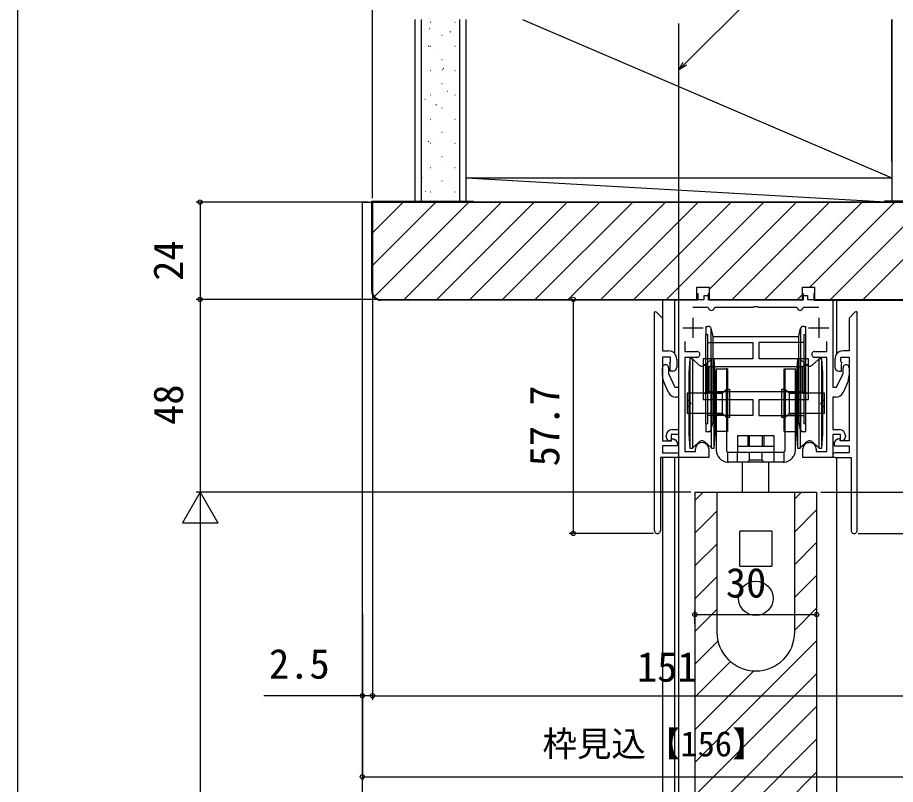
# Model space of a CAD drawing. Units: millimetres, scale not verified. Extents: x -438 to 438, y -652 to 649.
# Drawn here: x -437.5 to -221.1, y 234.2 to 423.3 of the extents above; entities that cross this region are included whole.
import ezdxf
from ezdxf.enums import TextEntityAlignment as Align

# ---------------------------------------------------------------- set-up
doc = ezdxf.new("R2010")
doc.units = ezdxf.units.MM
doc.header["$LTSCALE"] = 4
for name, color, linetype in [('0-3_YKK_11', 7, 'Continuous'), ('0-5_YKK_12', 2, 'Continuous'), ('0-6_YKK_13', 4, 'Continuous'), ('0-7_YKK_D', 6, 'Continuous'), ('0-8_YKK_ZWAK', 7, 'Continuous'), ('0-9_YSS_K', 3, 'Continuous'), ('0-A_YSS_KE', 3, 'Continuous')]:
    doc.layers.add(name, color=color, linetype=linetype)
doc.styles.add('ＭＳ ゴシック', font='')
doc.styles.get('ＭＳ ゴシック').set_extended_font_data('MS Gothic')

msp = doc.modelspace()

# ---------------------------------------------------------------- linework, layer by layer
at = {"layer": '0-3_YKK_11'}
for p, q in [((-271, 349.285), (-271, 344.285)), ((-240, 349.285), (-240, 344.285)), ((-273.5, 346.785), (-268.5, 346.785)), ((-242.5, 346.785), (-237.5, 346.785)), ((-275, 339.085), (-275, 337.085)), ((-236, 339.085), (-236, 337.085)), ((-278.5, 335.138), (-278.5, 336.935)), ((-232.5, 336.935), (-232.5, 335.138)), ((-277.013, 330.84), (-278.032, 333.025)), ((-232.968, 333.025), (-233.987, 330.84)), ((-277.6, 319.885), (-277.6, 320.185)), ((-233.4, 320.185), (-233.4, 319.885))]:
    msp.add_line(p, q, dxfattribs=at)
for points in [[(-277, 336.935), (-277, 335.545), (-275.433, 332.185), (-274.5, 332.185), (-274.5, 353.785), (-268.25, 353.785), (-268.25, 354.785), (-267.25, 354.785), (-267.25, 353.785), (-243.75, 353.785), (-243.75, 354.785), (-242.75, 354.785), (-242.75, 353.785), (-236.5, 353.785), (-236.5, 332.185), (-235.567, 332.185), (-234, 335.545), (-234, 336.935)], [(-280.5, 296.835), (-280.5, 350.585), (-280.3, 350.785), (-279.946, 350.639), (-278.5, 349.192), (-278.5, 345.953), (-278.5, 341.085), (-277, 341.085)], [(-267.132, 351.629), (-267.327, 351.785), (-271, 351.785)], [(-245.232, 351.629), (-245.427, 351.785), (-254.829, 351.785), (-255.021, 351.928), (-255.979, 351.928), (-256.171, 351.785), (-265.573, 351.785), (-265.768, 351.629)], [(-240, 351.785), (-243.673, 351.785), (-243.868, 351.629)], [(-230.5, 296.835), (-230.5, 350.585), (-230.7, 350.785), (-231.054, 350.639), (-232.5, 349.192), (-232.5, 345.953), (-232.5, 341.085), (-234, 341.085)], [(-273, 343.403), (-273, 340.985), (-270.05, 340.985)], [(-240.95, 340.985), (-238, 340.985), (-238, 343.403)], [(-276.5, 338.585), (-276.5, 339.585), (-278.5, 339.585), (-278.5, 318.885), (-276.3, 318.885), (-276.3, 319.385), (-275.8, 319.385), (-275.353, 319.161)], [(-276, 336.085), (-276.6, 336.085), (-276.6, 337.657), (-276.65, 337.789), (-276.667, 338.032)], [(-270.05, 339.485), (-273, 339.485), (-273, 316.285), (-270.4, 316.285), (-270.4, 316.974)], [(-240.6, 316.974), (-240.6, 316.285), (-238, 316.285), (-238, 339.485), (-240.95, 339.485)], [(-234.5, 338.585), (-234.5, 339.585), (-232.5, 339.585), (-232.5, 318.885), (-234.7, 318.885), (-234.7, 319.385), (-235.2, 319.385), (-235.647, 319.161)], [(-235, 336.085), (-234.4, 336.085), (-234.4, 337.657), (-234.35, 337.789), (-234.333, 338.032)], [(-276.1, 321.685), (-274.5, 321.685), (-274.5, 329.685), (-275.2, 329.685)], [(-235.8, 329.685), (-236.5, 329.685), (-236.5, 321.685), (-234.9, 321.685)], [(-267.1, 316.974), (-267.1, 314.785), (-274.5, 314.785), (-274.5, 320.485), (-276.4, 320.485), (-276.4, 319.085), (-276.6, 318.885)], [(-234.4, 318.885), (-234.6, 319.085), (-234.6, 320.485), (-236.5, 320.485), (-236.5, 314.785), (-243.9, 314.785), (-243.9, 316.974)], [(-274.8, 318.267), (-274.8, 317.685), (-278.5, 317.685), (-278.5, 315.985), (-275.1, 315.985)], [(-236.2, 318.267), (-236.2, 317.685), (-232.5, 317.685), (-232.5, 315.985), (-235.9, 315.985)], [(-275.1, 314.785), (-279, 314.785), (-279, 299.085), (-279, 296.835)], [(-235.9, 314.785), (-232, 314.785), (-232, 299.085), (-232, 296.835)]]:
    msp.add_lwpolyline(points, dxfattribs=at)
for centre, radius, start, end in [((-266.45, 351.785), 0.7, 192.8396, 347.1604), ((-244.55, 351.785), 0.7, 192.8396, 347.1604), ((-277, 339.085), 2, 0.00001, 89.99999), ((-270.05, 340.235), 0.75, 269.99999, 90.00001), ((-240.95, 340.235), 0.75, 89.99999, 270.00001), ((-234, 339.085), 2, 90.00001, 179.99999), ((-277.75, 336.935), 0.75, 359.99999, 180.00001), ((-277.5, 338.585), 1, 326.44265, 359.99999), ((-233.5, 338.585), 1, 180.00001, 213.55735), ((-233.25, 336.935), 0.75, 359.99999, 180.00001), ((-276, 337.085), 1, 270.00001, 359.99999), ((-235, 337.085), 1, 180.00001, 269.99999), ((-273.5, 335.138), 5, 180.00001, 204.99999), ((-237.5, 335.138), 5, 335.00001, 359.99999), ((-275.2, 331.685), 2, 205.00002, 270.00002), ((-235.8, 331.685), 2, 269.99998, 334.99998), ((-276.1, 320.185), 1.5, 90.00001, 179.99999), ((-234.9, 320.185), 1.5, 0.00001, 89.99999), ((-276.6, 319.885), 1, 180.00001, 269.99999), ((-275.8, 318.267), 1, 359.99998, 63.43494), ((-268.9, 316.974), 1.5, 98.62693, 180), ((-268.75, 315.985), 2.5, 81.37306, 98.62694), ((-268.6, 316.974), 1.5, 0, 81.37307), ((-242.4, 316.974), 1.5, 98.62693, 180), ((-242.25, 315.985), 2.5, 81.37306, 98.62694), ((-242.1, 316.974), 1.5, 0, 81.37307), ((-235.2, 318.267), 1, 116.56506, 180.00002), ((-234.4, 319.885), 1, 270.00001, 359.99999), ((-275.1, 315.385), 0.6, 269.99999, 90.00001), ((-235.9, 315.385), 0.6, 89.99999, 270.00001), ((-279.75, 296.835), 0.75, 179.99999, 0.00001), ((-231.25, 296.835), 0.75, 179.99999, 0.00001)]:
    msp.add_arc(centre, radius, start, end, dxfattribs=at)
at = {"layer": '0-5_YKK_12'}
for p, q in [((-274.5, 26.909), (-274.5, 421.785)), ((-352.5, 377.785), (-196.5, 377.785)), ((-352.5, 48.785), (-352.5, 377.785)), ((-278.5, 353.785), (-278.5, 348.985)), ((-275.5, 340.408), (-275.5, 353.785)), ((-235.5, 340.408), (-235.5, 353.785)), ((-278.5, 314.785), (-278.5, 230.649)), ((-275.5, 230.701), (-275.5, 314.785)), ((-235.5, 230.701), (-235.5, 314.785)), ((-270.5, 306.285), (-270.5, 57.788)), ((-270.5, 304.238), (-268.453, 306.285)), ((-245.9, 304.591), (-244.206, 306.285)), ((-270.5, 296.156), (-265.1, 301.556)), ((-245.9, 296.509), (-240.5, 301.909)), ((-270.5, 288.074), (-265.1, 293.474)), ((-245.9, 288.427), (-240.5, 293.827)), ((-245.9, 280.345), (-240.5, 285.745)), ((-270.5, 279.991), (-265.1, 285.391)), ((-270.5, 271.909), (-265.1, 277.309)), ((-245.9, 272.262), (-240.5, 277.662)), ((-270.5, 239.58), (-240.5, 269.58)), ((-270.5, 263.827), (-264.825, 269.502)), ((-270.5, 255.745), (-261.748, 264.497)), ((-270.5, 247.662), (-255.966, 262.196)), ((-270.5, 231.498), (-240.5, 261.498)), ((-270.5, 223.416), (-240.5, 253.416)), ((-270.5, 215.333), (-240.5, 245.333)), ((-270.5, 207.251), (-240.5, 237.251))]:
    msp.add_line(p, q, dxfattribs=at)
msp.add_lwpolyline([(-270.5, 306.285), (-240.5, 306.285), (-240.5, 57.788)], dxfattribs=at)
at = {"layer": '0-6_YKK_13'}
for p, q in [((-267.85, 347.145), (-267.37, 347.145)), ((-267.85, 347.145), (-267.85, 345.145)), ((-266.55, 346.717), (-266.55, 334.145)), ((-266.05, 344.645), (-266.389, 346.341)), ((-244.611, 346.341), (-244.95, 344.645)), ((-244.45, 346.717), (-244.45, 334.145)), ((-243.63, 347.145), (-243.15, 347.145)), ((-243.15, 345.145), (-243.15, 347.145)), ((-267.85, 345.145), (-267.35, 345.145)), ((-267.85, 334.145), (-267.85, 345.145)), ((-267.35, 334.145), (-267.35, 345.145)), ((-266.05, 344.645), (-244.95, 344.645)), ((-266.05, 334.145), (-266.05, 344.645)), ((-244.95, 344.645), (-244.95, 334.145)), ((-243.65, 345.145), (-243.15, 345.145)), ((-243.65, 345.145), (-243.65, 334.145)), ((-243.15, 334.145), (-243.15, 345.145)), ((-267.35, 343.145), (-256.25, 343.145)), ((-256.25, 343.145), (-256.25, 339.145)), ((-254.75, 343.145), (-254.75, 339.145)), ((-243.65, 343.145), (-254.75, 343.145)), ((-271.75, 339.146), (-272, 335.646)), ((-271.75, 339.146), (-271.75, 317.146)), ((-271.298, 339.146), (-271.75, 339.146)), ((-271.103, 339.107), (-271.103, 317.186)), ((-269.426, 337.609), (-270.96, 339.015)), ((-267.35, 339.145), (-268.5, 339.145)), ((-266.54, 339.015), (-268.074, 337.609)), ((-267.5, 334.145), (-267.5, 337.645)), ((-256.25, 339.145), (-267.35, 339.145)), ((-266.397, 317.186), (-266.397, 339.107)), ((-265.75, 339.146), (-266.202, 339.146)), ((-265.5, 335.646), (-265.75, 339.146)), ((-265.75, 317.146), (-265.75, 339.146)), ((-243.65, 339.145), (-254.75, 339.145)), ((-245.25, 339.146), (-245.5, 335.646)), ((-245.25, 339.146), (-245.25, 317.146)), ((-244.798, 339.146), (-245.25, 339.146)), ((-244.603, 339.107), (-244.603, 317.186)), ((-242.926, 337.609), (-244.46, 339.015)), ((-243.5, 337.645), (-243.95, 337.195)), ((-242.5, 339.145), (-243.65, 339.145)), ((-242.5, 337.645), (-243.5, 337.645)), ((-243.5, 337.645), (-243.5, 334.145)), ((-242.5, 337.645), (-242.5, 339.145)), ((-242.5, 329.145), (-242.5, 337.645)), ((-240.04, 339.015), (-241.574, 337.609)), ((-239.897, 317.186), (-239.897, 339.107)), ((-239.25, 339.146), (-239.702, 339.146)), ((-239.25, 317.146), (-239.25, 339.146)), ((-239, 335.646), (-239.25, 339.146)), ((-272, 335.646), (-272, 320.646)), ((-243.95, 337.195), (-267.05, 337.195)), ((-267.05, 337.195), (-267.05, 334.145)), ((-265.5, 320.646), (-265.5, 335.646)), ((-265.25, 336.648), (-262.75, 336.648)), ((-265.25, 336.648), (-265.25, 322.635)), ((-262.5, 336.648), (-262.75, 336.648)), ((-262.75, 336.648), (-262.75, 321.246)), ((-262.5, 336.648), (-262.5, 321.246)), ((-248.5, 336.648), (-248.25, 336.648)), ((-248.5, 321.246), (-248.5, 336.648)), ((-248.25, 321.246), (-248.25, 336.648)), ((-248.25, 336.648), (-245.75, 336.648)), ((-245.75, 322.635), (-245.75, 336.648)), ((-245.5, 335.646), (-245.5, 320.646)), ((-243.95, 334.145), (-243.95, 337.195)), ((-239, 320.646), (-239, 335.646)), ((-267.85, 323.145), (-267.85, 334.145)), ((-267.5, 330.645), (-267.5, 334.145)), ((-267.35, 323.145), (-267.35, 334.145)), ((-267.05, 334.145), (-267.05, 331.095)), ((-266.55, 334.145), (-266.55, 321.572)), ((-266.05, 323.645), (-266.05, 334.145)), ((-244.45, 334.145), (-244.45, 321.572)), ((-243.95, 331.095), (-243.95, 334.145)), ((-243.65, 334.145), (-243.65, 323.145)), ((-243.5, 334.145), (-243.5, 330.645)), ((-243.15, 323.145), (-243.15, 334.145)), ((-263.75, 330.646), (-262.75, 331.646)), ((-263.7, 330.696), (-262.75, 331.646)), ((-262.75, 331.646), (-261.95, 331.646)), ((-262.75, 324.646), (-262.75, 331.646)), ((-261.95, 331.646), (-261.95, 324.646)), ((-249.05, 324.646), (-249.05, 331.646)), ((-249.05, 331.646), (-248.25, 331.646)), ((-248.25, 331.646), (-247.25, 330.646)), ((-248.25, 331.646), (-248.25, 324.646)), ((-272.45, 330.646), (-272.45, 325.646)), ((-271.45, 328.146), (-272.45, 329.146)), ((-268.5, 329.145), (-267.35, 329.145)), ((-267.35, 329.145), (-256.25, 329.145)), ((-267.05, 331.095), (-243.95, 331.095)), ((-265.25, 330.696), (-263.7, 330.696)), ((-263.7, 325.596), (-263.7, 330.696)), ((-256.25, 329.145), (-256.25, 325.145)), ((-254.75, 329.145), (-254.75, 325.145)), ((-254.75, 329.145), (-243.65, 329.145)), ((-247.3, 330.696), (-247.3, 325.596)), ((-243.95, 331.095), (-243.5, 330.645)), ((-243.65, 329.145), (-242.5, 329.145)), ((-243.5, 330.645), (-242.5, 330.645)), ((-238.55, 329.146), (-239.55, 328.146)), ((-238.55, 325.646), (-238.55, 330.646)), ((-272.45, 327.146), (-271.45, 328.146)), ((-239.55, 328.146), (-238.55, 327.146)), ((-263.75, 325.646), (-272.45, 325.646)), ((-256.25, 325.145), (-267.35, 325.145)), ((-265.25, 325.596), (-263.7, 325.596)), ((-263.75, 325.646), (-262.75, 324.646)), ((-263.7, 325.596), (-262.75, 324.646)), ((-261.95, 324.646), (-262.75, 324.646)), ((-254.75, 325.145), (-243.65, 325.145)), ((-248.25, 324.646), (-249.05, 324.646)), ((-248.25, 324.646), (-247.25, 325.646)), ((-248.25, 324.646), (-247.3, 325.596)), ((-247.3, 325.596), (-245.75, 325.596)), ((-238.55, 325.646), (-247.25, 325.646)), ((-267.85, 323.145), (-267.85, 321.145)), ((-267.35, 323.145), (-267.85, 323.145)), ((-266.389, 321.949), (-266.05, 323.645)), ((-265.25, 322.635), (-265.25, 316.646)), ((-245.75, 316.646), (-245.75, 322.635)), ((-243.15, 323.145), (-243.65, 323.145)), ((-243.15, 321.145), (-243.15, 323.145)), ((-272, 320.646), (-271.75, 317.146)), ((-267.37, 321.145), (-267.85, 321.145)), ((-266.55, 321.145), (-267.37, 321.145)), ((-265.75, 317.146), (-265.5, 320.646)), ((-262.75, 321.246), (-265.25, 321.246)), ((-262.5, 321.246), (-262.75, 321.246)), ((-262.75, 321.246), (-262.75, 316.646)), ((-248.5, 321.246), (-248.25, 321.246)), ((-248.25, 321.246), (-245.75, 321.246)), ((-248.25, 316.646), (-248.25, 321.246)), ((-245.5, 320.646), (-245.25, 317.146)), ((-244.611, 321.949), (-244.45, 321.145)), ((-244.45, 321.572), (-244.45, 321.145)), ((-243.63, 321.145), (-244.45, 321.145)), ((-243.15, 321.145), (-243.63, 321.145)), ((-239.25, 317.146), (-239, 320.646)), ((-270.96, 317.278), (-269.466, 318.646)), ((-269.466, 318.646), (-269.426, 318.684)), ((-268.074, 318.684), (-268.034, 318.646)), ((-268.034, 318.646), (-266.54, 317.278)), ((-260, 319.646), (-260, 316.146)), ((-257.5, 320.146), (-257.5, 317.646)), ((-257.1, 320.146), (-257.1, 317.646)), ((-253.9, 320.146), (-253.9, 317.646)), ((-253.5, 320.146), (-253.5, 317.646)), ((-251, 319.646), (-251, 320.146)), ((-251, 316.146), (-251, 319.646)), ((-244.46, 317.278), (-242.966, 318.646)), ((-242.966, 318.646), (-242.926, 318.684)), ((-241.574, 318.684), (-241.534, 318.646)), ((-241.534, 318.646), (-240.04, 317.278)), ((-271.75, 317.146), (-271.298, 317.146)), ((-271.298, 317.146), (-271.103, 317.146)), ((-271.103, 317.146), (-270.96, 317.278)), ((-271.103, 317.186), (-271.103, 317.146)), ((-266.397, 317.146), (-266.397, 317.186)), ((-266.202, 317.146), (-265.75, 317.146)), ((-262.5, 316.146), (-248.5, 316.146)), ((-262.5, 316.146), (-262.5, 315.849)), ((-260, 317.646), (-251, 317.646)), ((-260, 313.646), (-260, 316.146)), ((-257.05, 314.146), (-257.05, 316.146)), ((-253.95, 314.146), (-253.95, 316.146)), ((-251, 313.646), (-251, 316.146)), ((-248.5, 315.849), (-248.5, 316.146)), ((-245.25, 317.146), (-244.798, 317.146)), ((-244.603, 317.186), (-244.603, 317.146)), ((-240.04, 317.278), (-239.897, 317.146)), ((-239.897, 317.146), (-239.897, 317.186)), ((-239.897, 317.146), (-239.702, 317.146)), ((-239.702, 317.146), (-239.25, 317.146)), ((-262.5, 315.849), (-262.5, 313.646)), ((-257.55, 313.646), (-257.05, 314.146)), ((-253.95, 314.146), (-257.05, 314.146)), ((-253.95, 314.146), (-253.45, 313.646)), ((-248.5, 313.646), (-248.5, 315.849)), ((-248.5, 313.646), (-262.5, 313.646)), ((-258.75, 306.285), (-258.75, 313.646)), ((-252.25, 306.285), (-252.25, 313.646)), ((-265.1, 305.985), (-265.1, 271.785)), ((-264.8, 306.285), (-246.2, 306.285)), ((-245.9, 271.785), (-245.9, 305.985)), ((-251.7, 296.685), (-259.3, 296.685)), ((-259.5, 296.485), (-259.5, 288.185)), ((-251.5, 288.185), (-251.5, 296.485)), ((-259.3, 287.985), (-251.7, 287.985))]:
    msp.add_line(p, q, dxfattribs=at)
for points in [[(-268.5, 339.145), (-268.5, 337.645), (-268.5, 329.145)], [(-267.05, 337.195), (-267.5, 337.645), (-268.5, 337.645)], [(-244.95, 334.145), (-244.95, 323.645), (-244.611, 321.949)], [(-248.25, 331.646), (-247.3, 330.696), (-245.75, 330.696)], [(-263.75, 325.646), (-263.75, 330.646), (-272.45, 330.646)], [(-268.5, 330.645), (-267.5, 330.645), (-267.05, 331.095)], [(-238.55, 330.646), (-247.25, 330.646), (-247.25, 325.646)], [(-266.55, 321.572), (-266.55, 321.145), (-266.389, 321.949)], [(-251, 320.146), (-260, 320.146), (-260, 319.646)], [(-266.54, 317.278), (-266.397, 317.146), (-266.202, 317.146)], [(-244.798, 317.146), (-244.603, 317.146), (-244.46, 317.278)]]:
    msp.add_lwpolyline(points, dxfattribs=at)
msp.add_circle((-255.5, 280.085), 4.25, dxfattribs=at)
for centre, radius, start, end in [((-267.37, 346.145), 1, 11.30993, 90), ((-243.63, 346.145), 1, 90, 168.69007), ((-271.298, 338.646), 0.5, 47.5, 90), ((-266.202, 338.646), 0.5, 90, 132.5), ((-244.798, 338.646), 0.5, 47.5, 90), ((-239.702, 338.646), 0.5, 90, 132.5), ((-268.75, 338.346), 1, 227.5, 270), ((-268.75, 338.346), 1, 270, 312.5), ((-242.25, 338.346), 1, 227.5, 270), ((-242.25, 338.346), 1, 270, 312.5), ((-267.37, 322.145), 1, 270, 348.69007), ((-243.63, 322.145), 1, 191.30993, 270), ((-268.75, 317.946), 1, 90, 132.5), ((-268.75, 317.946), 1, 47.5, 90), ((-242.25, 317.946), 1, 90, 132.5), ((-242.25, 317.946), 1, 47.5, 90), ((-271.298, 317.646), 0.5, 270, 312.5), ((-266.202, 317.646), 0.5, 227.5, 270), ((-262.25, 316.646), 3, 180, 265.21981), ((-262.25, 316.646), 0.5, 180, 270), ((-248.75, 316.646), 0.5, 270, 0), ((-248.75, 316.646), 3, 274.78019, 360), ((-244.798, 317.646), 0.5, 270, 312.5), ((-239.702, 317.646), 0.5, 227.5, 270), ((-262.25, 316.646), 3, 265.21981, 270), ((-248.75, 316.646), 3, 270, 274.78019), ((-264.8, 305.985), 0.3, 90, 180), ((-246.2, 305.985), 0.3, 0, 90), ((-259.3, 296.485), 0.2, 90, 180), ((-251.7, 296.485), 0.2, 0, 90), ((-259.3, 288.185), 0.2, 180, 270), ((-251.7, 288.185), 0.2, 270, 0), ((-255.5, 271.785), 9.6, 180, 270), ((-255.5, 271.785), 9.6, 270, 0)]:
    msp.add_arc(centre, radius, start, end, dxfattribs=at)
at = {"layer": '0-7_YKK_D'}
for p, q in [((-350, 378.785), (-350, 463.785)), ((-351, 377.785), (-393.5, 377.785)), ((-392.5, 377.785), (-392.5, 353.785)), ((-349, 353.785), (-393.5, 353.785)), ((-349, 353.785), (-393.5, 353.785)), ((-392.5, 353.785), (-392.5, 306.285)), ((-350, 354.785), (-350, 255.085)), ((-350, 354.785), (-350, 255.085)), ((-347, 353.785), (-299.5, 353.785)), ((-300.5, 353.785), (-300.5, 296.085)), ((-392.5, 306.285), (-396.875, 298.707)), ((-271.5, 306.285), (-393.5, 306.285)), ((-271.5, 306.285), (-393.5, 306.285)), ((-392.5, 306.285), (-388.125, 298.707)), ((-392.5, 306.285), (-392.5, 291.13)), ((-239.5, 306.285), (-175.5, 306.285)), ((-396.875, 298.707), (-388.125, 298.707)), ((-392.5, 297.535), (-392.5, 66.538)), ((-280.75, 296.085), (-301.5, 296.085)), ((-230.25, 296.085), (-155.5, 296.085)), ((-230.25, 296.085), (-175.5, 296.085)), ((-270.5, 273.747), (-270.5, 277.085)), ((-240.5, 277.278), (-240.5, 275.085)), ((-352.5, 276.223), (-352.5, 255.085)), ((-270.5, 276.085), (-240.5, 276.085)), ((-352.5, 256.085), (-376.773, 256.085)), ((-350, 256.085), (-352.5, 256.085)), ((-350, 256.085), (-347.875, 256.085)), ((-350, 256.085), (-199, 256.085)), ((-352.5, 255.085), (-352.5, 235.085)), ((-352.5, 236.085), (-196.5, 236.085))]:
    msp.add_line(p, q, dxfattribs=at)
for points in [[(-274.5, 410.41), (-272.997, 411.913), (-256.735, 428.175), (-236.275, 428.175)], [(-272.595, 411.51), (-274.5, 410.41), (-273.4, 412.315)]]:
    msp.add_lwpolyline(points, dxfattribs=at)
for centre in [(-392.5, 377.785), (-392.5, 353.785), (-392.5, 353.785), (-300.5, 353.785), (-300.5, 296.085), (-270.5, 276.085), (-240.5, 276.085), (-352.5, 256.085), (-350, 256.085), (-350, 256.085), (-352.5, 236.085)]:
    msp.add_circle(centre, 0.531, dxfattribs=at)
at = {"layer": '0-8_YKK_ZWAK'}
msp.add_line((-437.5, 622.8), (-437.5, -652.2), dxfattribs=at)
at = {"layer": '0-9_YSS_K'}
for p, q in [((-339.5, 377.785), (-339.5, 422.785)), ((-338, 422.785), (-338, 377.785)), ((-335.79, 422.175), (-335.69, 422.175)), ((-330.431, 422.545), (-330.412, 422.552)), ((-329.71, 422.175), (-329.61, 422.175)), ((-328.5, 377.785), (-328.5, 422.785)), ((-327, 422.785), (-327, 387.785)), ((-313, 422.785), (-222, 383.785)), ((-222, 387.785), (-222, 422.785)), ((-335.917, 420.602), (-335.899, 420.609)), ((-332.94, 418.945), (-332.84, 418.945)), ((-330.846, 419.729), (-330.679, 419.839)), ((-336.225, 416.169), (-336.058, 416.279)), ((-335.79, 416.195), (-335.69, 416.195)), ((-329.71, 416.195), (-329.61, 416.195)), ((-334.72, 415.344), (-334.701, 415.351)), ((-332.94, 412.965), (-332.84, 412.965)), ((-335.79, 410.215), (-335.69, 410.215)), ((-332.768, 410.354), (-332.749, 410.36)), ((-332.615, 410.723), (-332.448, 410.833)), ((-329.71, 410.215), (-329.61, 410.215)), ((-337.994, 407.163), (-337.827, 407.273)), ((-332.94, 406.985), (-332.84, 406.985)), ((-331.476, 405.129), (-331.457, 405.136)), ((-337.056, 403.153), (-337.037, 403.16)), ((-335.79, 404.235), (-335.69, 404.235)), ((-329.71, 404.235), (-329.61, 404.235)), ((-334.384, 401.716), (-334.217, 401.827)), ((-332.94, 401.005), (-332.84, 401.005)), ((-335.79, 398.255), (-335.69, 398.255)), ((-330.278, 399.872), (-330.259, 399.878)), ((-329.71, 398.255), (-329.61, 398.255)), ((-335.764, 397.929), (-335.745, 397.936)), ((-332.94, 395.025), (-332.84, 395.025)), ((-336.153, 392.71), (-335.986, 392.82)), ((-335.79, 392.275), (-335.69, 392.275)), ((-334.566, 392.671), (-334.547, 392.678)), ((-329.71, 392.275), (-329.61, 392.275)), ((-332.94, 389.045), (-332.84, 389.045)), ((-332.614, 387.68), (-332.596, 387.687)), ((-335.79, 386.295), (-335.69, 386.295)), ((-329.71, 386.295), (-329.61, 386.295)), ((-337.922, 383.703), (-337.755, 383.814)), ((-327, 383.785), (-222, 383.785)), ((-327, 383.785), (-222, 377.785)), ((-327, 383.785), (-327, 377.785)), ((-222, 383.785), (-222, 377.785)), ((-332.94, 383.065), (-332.84, 383.065)), ((-331.322, 382.456), (-331.304, 382.463)), ((-336.903, 380.48), (-336.884, 380.487)), ((-335.79, 380.315), (-335.69, 380.315)), ((-329.71, 380.315), (-329.61, 380.315)), ((-350, 370.218), (-342.433, 377.785)), ((-350, 362.136), (-334.351, 377.785)), ((-349.542, 354.512), (-326.269, 377.785)), ((-342.186, 353.785), (-318.186, 377.785)), ((-334.104, 353.785), (-310.104, 377.785)), ((-327, 377.785), (-222, 377.785)), ((-326.022, 353.785), (-302.022, 377.785)), ((-317.94, 353.785), (-293.94, 377.785)), ((-309.858, 353.785), (-285.858, 377.785)), ((-301.775, 353.785), (-277.775, 377.785)), ((-293.693, 353.785), (-269.693, 377.785)), ((-285.611, 353.785), (-261.611, 377.785)), ((-277.529, 353.785), (-253.529, 377.785)), ((-267, 356.231), (-245.446, 377.785)), ((-261.364, 353.785), (-237.364, 377.785)), ((-253.282, 353.785), (-229.282, 377.785)), ((-242.2, 356.785), (-221.2, 377.785)), ((-237.117, 353.785), (-213.117, 377.785)), ((-229.035, 353.785), (-205.035, 377.785)), ((-245.2, 353.785), (-244, 354.985))]:
    msp.add_line(p, q, dxfattribs=at)
for points in [[(-327, 422.785), (-327, 377.785), (-339.5, 377.785)], [(-222, 422.785), (-222, 377.785), (-209.5, 377.785)]]:
    msp.add_lwpolyline(points, dxfattribs=at)
at = {"layer": '0-A_YSS_KE'}
msp.add_line((-348, 353.785), (-270, 353.785), dxfattribs=at)
for points in [[(-350.2, 355.785), (-350.2, 377.985), (-325.2, 377.985), (-325.2, 377.785)], [(-199, 355.785), (-199, 377.785), (-223.8, 377.785), (-325.2, 377.785), (-350, 377.785), (-350, 355.785)], [(-198.8, 355.785), (-198.8, 377.985), (-223.8, 377.985), (-223.8, 377.785)], [(-270, 355.285), (-269.8, 355.285), (-269.8, 353.585), (-348, 353.585)], [(-270, 353.785), (-270, 356.785), (-267, 356.785), (-267, 353.785), (-244, 353.785), (-244, 356.785), (-241, 356.785), (-241, 353.785), (-201, 353.785)], [(-244, 355.285), (-243.8, 355.285), (-243.8, 353.585), (-267.2, 353.585), (-267.2, 355.285), (-267, 355.285)], [(-241, 355.285), (-241.2, 355.285), (-241.2, 353.585), (-201, 353.585)]]:
    msp.add_lwpolyline(points, dxfattribs=at)
for radius in [2.2, 2]:
    msp.add_arc((-348, 355.785), radius, 180, 270, dxfattribs=at)

# ---------------------------------------------------------------- texts
at = {"layer": '0-7_YKK_D', "style": 'ＭＳ ゴシック'}
for s, p in [('24', (-394.5, 358.37)), ('48', (-394.5, 322.848)), ('57.7', (-301.75, 312.634))]:
    msp.add_text(s, height=7.331, rotation=90, dxfattribs=at).set_placement(p, align=Align.BOTTOM_LEFT)
for s, height, p in [('30', 7.331, (-262.886, 278.085)), ('2.5', 7.331, (-375.511, 258.085)), ('151', 7.331, (-284.813, 257.335)), ('枠見込【156】', 6.232, (-308.089, 239.244))]:
    msp.add_text(s, height=height, dxfattribs=at).set_placement(p, align=Align.BOTTOM_LEFT)

doc.saveas('drawing.dxf')
